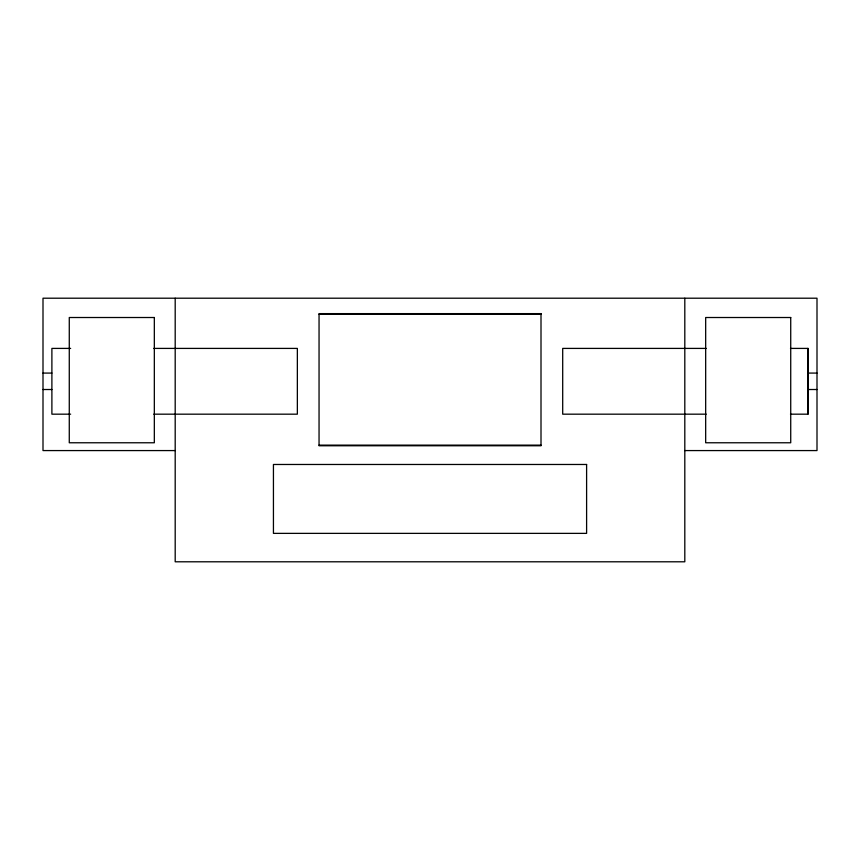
<?xml version="1.0" encoding="UTF-8"?>
<svg xmlns="http://www.w3.org/2000/svg" width="860" height="860" viewBox="0 0 860 860"><rect width="100%" height="100%" fill="white"/><g stroke="black" fill="none" stroke-linecap="round" stroke-linejoin="round"><path stroke-width="1.29" d="M319.049 314.223L541.005 314.223M70.649 348.408L51.89 348.408L51.89 414.176L70.649 414.176M153.757 348.408L297.356 348.408L297.356 414.176L153.757 414.176M706.211 348.408L562.698 348.408L562.698 414.176L706.211 414.176M790.48 348.408L808.11 348.408L808.11 414.176L790.48 414.176M43 373.079L51.89 373.079M808.11 373.079L817 373.079M43 389.515L51.89 389.515M808.11 389.515L817 389.515M319.049 445.136L541.005 445.136M175.193 450.575L43 450.575L43 298.205L817 298.205L817 450.575L684.807 450.575M807.862 348.408L807.862 414.176M684.807 298.205L684.807 561.795L175.193 561.795L175.193 298.205M541.005 313.62L319.049 313.62L319.049 445.76L541.005 445.76L541.005 313.62M154.327 317.512L69.273 317.512L69.273 442.771L154.327 442.771L154.327 317.512M790.727 317.512L705.673 317.512L705.673 442.771L790.727 442.771L790.727 317.512M586.606 464.475L273.437 464.475L273.437 533.372L586.606 533.372L586.606 464.475"/></g></svg>
